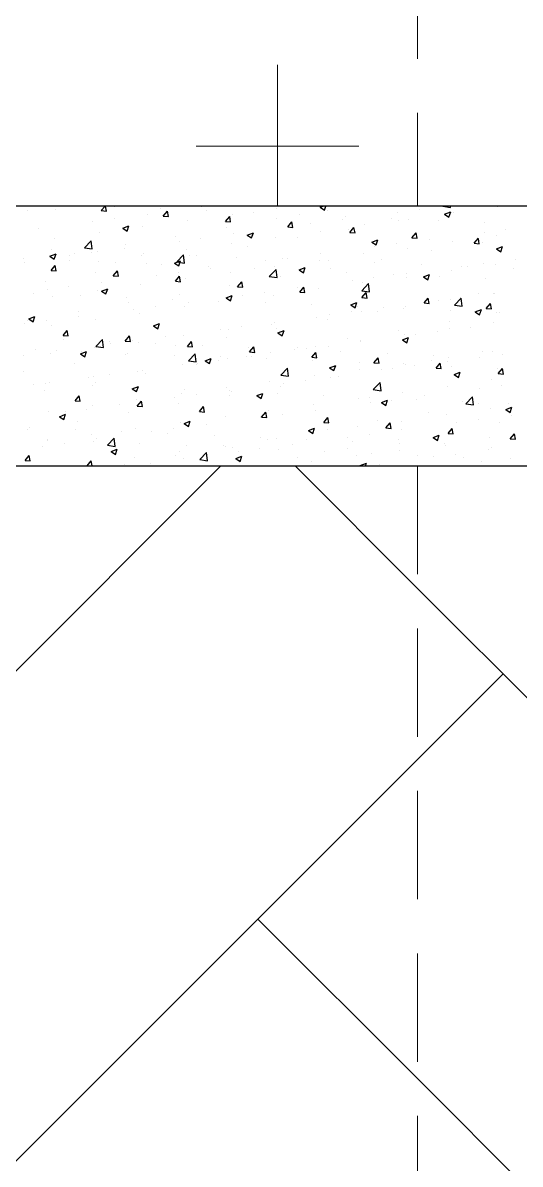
# Model space of a CAD drawing. Header units: millimetres. Extents: x 331487 to 517269, y 198509 to 399936.
# Drawn here: x 397960 to 398534, y 367043 to 368360 of the extents above; entities that cross this region are included whole.
import ezdxf

# ---------------------------------------------------------------- set-up
doc = ezdxf.new("R2010")
doc.units = ezdxf.units.MM
doc.header["$MEASUREMENT"] = 0
doc.linetypes.add('DASHED2', pattern=[0.375, 0.25, -0.125])
doc.layers.add('BEAM', color=1, linetype='Continuous', lineweight=5)
doc.layers.add('COLUMN', color=6, linetype='Continuous')

msp = doc.modelspace()

# ---------------------------------------------------------------- linework, layer by layer
at = {"layer": 'BEAM', "linetype": 'DASHED2', "ltscale": 500}
for p, q in [((398415.1, 370131.5), (398415.1, 368149)), ((398415.1, 367849), (398415.1, 365537.6))]:
    msp.add_line(p, q, dxfattribs=at)
at = {"layer": 'BEAM', "color": 253, "linetype": 'Continuous', "ltscale": 750}
for p, q in [((398253.6, 368149), (398253.6, 368312)), ((398159.8, 368218.2), (398347.3, 368218.2)), ((397665.3, 367326.1), (398188.2, 367849)), ((398415.1, 367707.7), (398273.8, 367849)), ((398715.1, 367407.7), (398415.1, 367707.7)), ((398415.1, 367510.3), (398513.8, 367609)), ((397665.3, 366760.4), (398415.1, 367510.3)), ((398415.1, 367142), (398231, 367326.1)), ((398715.1, 366842), (398415.1, 367142))]:
    msp.add_line(p, q, dxfattribs=at)
at = {"layer": 'COLUMN'}
for p, q in [((399165.1, 368149), (395890.1, 368149)), ((395890.1, 367849), (399165.1, 367849))]:
    msp.add_line(p, q, dxfattribs=at)
at = {"layer": 'COLUMN', "color": 2, "linetype": 'Continuous'}
for p, q in [((397965.5, 368143.9), (397965.5, 368143.9)), ((397997.6, 368144.7), (397997.6, 368144.7)), ((398050.1, 368143.7), (398054.6, 368149)), ((398050.1, 368143.7), (398056.1, 368143.1)), ((398056.1, 368143.1), (398055, 368149)), ((398065.2, 368148), (398065.2, 368148)), ((398103.3, 368139.7), (398103.3, 368139.7)), ((398118.5, 368145.8), (398118.5, 368145.8)), ((398121.8, 368137.4), (398126.7, 368143.1)), ((398127.8, 368136.9), (398126.7, 368143.1)), ((398166.4, 368148), (398166.4, 368148)), ((398171.9, 368143.5), (398171.9, 368143.5)), ((398201.5, 368139.4), (398201.5, 368139.4)), ((398225.3, 368141.2), (398225.3, 368141.2)), ((398252, 368145.8), (398252, 368145.8)), ((398278.7, 368139), (398278.7, 368139)), ((398302.7, 368147.7), (398306.2, 368149)), ((398302.7, 368147.7), (398307.7, 368144.3)), ((398307.7, 368144.3), (398309.3, 368149)), ((398311.3, 368144.3), (398311.3, 368144.3)), ((398392.3, 368141.8), (398392.3, 368141.8)), ((398417.3, 368145.1), (398417.3, 368145.1)), ((398444.3, 368148.7), (398444.7, 368149)), ((398444.3, 368148.7), (398453.2, 368147.3)), ((398446.4, 368139.7), (398453.4, 368142.4)), ((398446.4, 368139.7), (398451.4, 368136.3)), ((398451.4, 368136.3), (398453.4, 368142.4)), ((398451.8, 368142.4), (398451.8, 368142.4)), ((398453.2, 368147.3), (398453, 368149)), ((398456.5, 368141), (398456.5, 368141)), ((398507.9, 368148), (398507.9, 368148)), ((398040.4, 368131.4), (398040.4, 368131.4)), ((398065.4, 368134.7), (398065.4, 368134.7)), ((398075, 368123.5), (398082, 368126.1)), ((398080, 368120.1), (398082, 368126.1)), ((398098.2, 368124.9), (398098.2, 368124.9)), ((398121.8, 368137.4), (398127.8, 368136.9)), ((398150.1, 368132.4), (398150.1, 368132.4)), ((398193.6, 368131.1), (398198.4, 368136.9)), ((398193.6, 368131.1), (398199.5, 368130.6)), ((398199.5, 368130.6), (398198.4, 368136.8)), ((398252.9, 368134.3), (398252.9, 368134.3)), ((398265.3, 368124.8), (398270.1, 368130.6)), ((398265.3, 368124.8), (398271.3, 368124.3)), ((398266.2, 368125.2), (398266.2, 368125.2)), ((398271.3, 368124.3), (398270.1, 368130.6)), ((398291.2, 368128.5), (398291.2, 368128.5)), ((398329.1, 368133.5), (398329.1, 368133.5)), ((398332.1, 368136.7), (398332.1, 368136.7)), ((398354.1, 368127.1), (398354.1, 368127.1)), ((398385.4, 368134.5), (398385.4, 368134.5)), ((398393.5, 368132.4), (398393.5, 368132.4)), ((398404.6, 368133.5), (398404.6, 368133.5)), ((398438.8, 368132.2), (398438.8, 368132.2)), ((398492.2, 368130), (398492.2, 368130)), ((397977.2, 368123.1), (397977.2, 368123.1)), ((397996.4, 368111.4), (397996.4, 368111.4)), ((398047.7, 368118.5), (398047.7, 368118.5)), ((398075, 368123.5), (398080, 368120.1)), ((398136.3, 368114.3), (398136.3, 368114.3)), ((398165.2, 368111.9), (398165.2, 368111.9)), ((398194.6, 368124.3), (398194.6, 368124.3)), ((398203, 368116.9), (398203, 368116.9)), ((398218.7, 368115.4), (398225.7, 368118.1)), ((398218.7, 368115.4), (398223.7, 368112.1)), ((398223.7, 368112.1), (398225.7, 368118.1)), ((398250.8, 368112.5), (398250.8, 368112.5)), ((398276.9, 368112.4), (398276.9, 368112.4)), ((398302.7, 368120), (398302.7, 368120)), ((398335.2, 368122.4), (398335.2, 368122.4)), ((398337, 368118.6), (398341.8, 368124.3)), ((398337, 368118.6), (398343, 368118)), ((398343, 368118), (398341.8, 368124.3)), ((398408.7, 368112.3), (398413.6, 368118)), ((398408.7, 368112.3), (398414.7, 368111.8)), ((398414.7, 368111.8), (398413.6, 368118)), ((398480.5, 368106), (398485.3, 368111.8)), ((398486.4, 368105.5), (398485.3, 368111.7)), ((398492, 368118.9), (398492, 368118.9)), ((398506.6, 368114.7), (398506.6, 368114.7)), ((398517, 368122.2), (398517, 368122.2)), ((397992.3, 368099.2), (397992.3, 368099.2)), ((398030.7, 368100.9), (398038.5, 368109)), ((398030.7, 368100.9), (398039.6, 368099.5)), ((398039.6, 368099.5), (398038.5, 368109)), ((398077, 368100.3), (398077, 368100.3)), ((398078, 368104.3), (398078, 368104.3)), ((398140.1, 368108.6), (398140.1, 368108.6)), ((398148.9, 368099.1), (398148.9, 368099.1)), ((398200.3, 368106.1), (398200.3, 368106.1)), ((398218.6, 368102.4), (398218.6, 368102.4)), ((398362.4, 368107.4), (398369.4, 368110.1)), ((398362.4, 368107.4), (398367.4, 368104.1)), ((398366, 368102.3), (398366, 368102.3)), ((398367.4, 368104.1), (398369.4, 368110.1)), ((398391, 368105.6), (398391, 368105.6)), ((398403.4, 368100.2), (398403.4, 368100.2)), ((398428.9, 368110.6), (398428.9, 368110.6)), ((398455.3, 368107.7), (398455.3, 368107.7)), ((398480.5, 368106), (398486.4, 368105.5)), ((398490, 368107.4), (398490, 368107.4)), ((398506.1, 368099.4), (398513.1, 368102.1)), ((398506.1, 368099.4), (398511.1, 368096.1)), ((398511.1, 368096.1), (398513.1, 368102.1)), ((397960, 368088), (397960, 368088)), ((397991, 368091.2), (397998, 368093.9)), ((397991, 368091.2), (397995.9, 368087.8)), ((397995.9, 368087.8), (397998, 368093.9)), ((398013.4, 368085.7), (398013.4, 368085.7)), ((398014.1, 368092), (398014.1, 368092)), ((398019.7, 368094.3), (398019.7, 368094.3)), ((398039.1, 368095.3), (398039.1, 368095.3)), ((398045.7, 368096.9), (398045.7, 368096.9)), ((398046.5, 368085.2), (398046.5, 368085.2)), ((398097, 368091.6), (398097, 368091.6)), ((398099.1, 368094.7), (398099.1, 368094.7)), ((398134.7, 368083.2), (398141.7, 368085.9)), ((398137.4, 368084.4), (398145.2, 368092.5)), ((398139.6, 368079.8), (398141.7, 368085.9)), ((398146.3, 368083), (398145.2, 368092.5)), ((398152.4, 368092.4), (398152.4, 368092.4)), ((398160.3, 368092.3), (398160.3, 368092.3)), ((398205.8, 368090.1), (398205.8, 368090.1)), ((398239.9, 368085.7), (398239.9, 368085.7)), ((398259.2, 368087.9), (398259.2, 368087.9)), ((398264.9, 368089), (398264.9, 368089)), ((398301.5, 368086.7), (398301.5, 368086.7)), ((398302.8, 368094), (398302.8, 368094)), ((398312.6, 368085.6), (398312.6, 368085.6)), ((398352.9, 368093.8), (398352.9, 368093.8)), ((398373.4, 368087.4), (398373.4, 368087.4)), ((398431.7, 368097.4), (398431.7, 368097.4)), ((398528.6, 368087.8), (398528.6, 368087.8)), ((397961.3, 368084.3), (397961.3, 368084.3)), ((397992.3, 368074.7), (397997.1, 368080.5)), ((397992.3, 368074.7), (397998.2, 368074.2)), ((397995.1, 368078.2), (397995.1, 368078.2)), ((397998.2, 368074.2), (397997.1, 368080.5)), ((398043.6, 368072.3), (398043.6, 368072.3)), ((398064, 368068.4), (398068.8, 368074.2)), ((398066.8, 368083.5), (398066.8, 368083.5)), ((398070, 368067.9), (398068.8, 368074.2)), ((398101.9, 368082.3), (398101.9, 368082.3)), ((398120.1, 368081.2), (398120.1, 368081.2)), ((398134.7, 368083.2), (398139.6, 368079.8)), ((398137.4, 368084.4), (398146.3, 368083)), ((398138.9, 368072.4), (398138.9, 368072.4)), ((398173.5, 368079), (398173.5, 368079)), ((398176.7, 368077.4), (398176.7, 368077.4)), ((398199.1, 368072.8), (398199.1, 368072.8)), ((398226.9, 368076.7), (398226.9, 368076.7)), ((398244.1, 368067.8), (398251.9, 368075.9)), ((398249.6, 368079.3), (398249.6, 368079.3)), ((398253, 368066.4), (398251.9, 368075.9)), ((398278.4, 368075.2), (398285.4, 368077.9)), ((398278.4, 368075.2), (398283.4, 368071.8)), ((398280.3, 368074.5), (398280.3, 368074.5)), ((398283.4, 368071.8), (398285.4, 368077.9)), ((398315.1, 368077.4), (398315.1, 368077.4)), ((398333.7, 368072.2), (398333.7, 368072.2)), ((398366, 368083.4), (398366, 368083.4)), ((398419.4, 368081.1), (398419.4, 368081.1)), ((398454.1, 368074.4), (398454.1, 368074.4)), ((398465.7, 368079.5), (398465.7, 368079.5)), ((398472.7, 368078.9), (398472.7, 368078.9)), ((398490.7, 368082.8), (398490.7, 368082.8)), ((398505.4, 368081.4), (398505.4, 368081.4)), ((398526.1, 368076.6), (398526.1, 368076.6)), ((397985.3, 368062.3), (397985.3, 368062.3)), ((398050.7, 368060.8), (398050.7, 368060.8)), ((398064, 368068.4), (398070, 368067.9)), ((398113.8, 368069.1), (398113.8, 368069.1)), ((398135.7, 368062.2), (398140.5, 368067.9)), ((398135.7, 368062.2), (398141.7, 368061.6)), ((398141.7, 368061.6), (398140.5, 368067.9)), ((398147.7, 368065.8), (398147.7, 368065.8)), ((398207.4, 368055.9), (398212.3, 368061.6)), ((398213.4, 368055.4), (398212.3, 368061.6)), ((398244.1, 368067.8), (398253, 368066.4)), ((398256.8, 368067.4), (398256.8, 368067.4)), ((398339.6, 368062.9), (398339.6, 368062.9)), ((398350.9, 368051.3), (398358.7, 368059.4)), ((398351.6, 368060.5), (398351.6, 368060.5)), ((398359.8, 368049.9), (398358.7, 368059.4)), ((398364.7, 368066.2), (398364.7, 368066.2)), ((398387.1, 368069.9), (398387.1, 368069.9)), ((398402.1, 368066.9), (398402.1, 368066.9)), ((398402.6, 368071.2), (398402.6, 368071.2)), ((398422.1, 368067.2), (398429.1, 368069.9)), ((398422.1, 368067.2), (398427.1, 368063.8)), ((398427.1, 368063.8), (398429.1, 368069.9)), ((398440.4, 368067.7), (398440.4, 368067.7)), ((398493.8, 368065.4), (398493.8, 368065.4)), ((397972.4, 368048.3), (397972.4, 368048.3)), ((397987.8, 368052.5), (397987.8, 368052.5)), ((398012.8, 368055.8), (398012.8, 368055.8)), ((398025.8, 368046.1), (398025.8, 368046.1)), ((398045.3, 368051.9), (398045.3, 368051.9)), ((398050.6, 368050.9), (398057.7, 368053.6)), ((398050.6, 368050.9), (398055.6, 368047.6)), ((398055.6, 368047.6), (398057.6, 368053.6)), ((398095.8, 368058.3), (398095.8, 368058.3)), ((398140.1, 368047.3), (398140.1, 368047.3)), ((398194.4, 368042.9), (398201.4, 368045.6)), ((398198.4, 368057.3), (398198.4, 368057.3)), ((398199.3, 368039.6), (398201.4, 368045.6)), ((398207.4, 368055.9), (398213.4, 368055.4)), ((398213.6, 368046.3), (398213.6, 368046.3)), ((398238.6, 368049.6), (398238.6, 368049.6)), ((398248.4, 368046), (398248.4, 368046)), ((398276.5, 368054.6), (398276.5, 368054.6)), ((398279.2, 368049.6), (398284, 368055.4)), ((398279.2, 368049.6), (398285.1, 368049.1)), ((398285.1, 368049.1), (398284, 368055.4)), ((398300.3, 368053.5), (398300.3, 368053.5)), ((398350.9, 368051.3), (398359.8, 368049.9)), ((398350.9, 368043.3), (398355.7, 368049.1)), ((398356.9, 368042.8), (398355.7, 368049.1)), ((398485.9, 368047.7), (398485.9, 368047.7)), ((398502.3, 368048.3), (398502.3, 368048.3)), ((398504.2, 368048.2), (398504.2, 368048.2)), ((397993.9, 368044.9), (397993.9, 368044.9)), ((398079.2, 368043.8), (398079.2, 368043.8)), ((398081.8, 368037.3), (398081.8, 368037.3)), ((398112.6, 368033), (398112.6, 368033)), ((398132.6, 368041.6), (398132.6, 368041.6)), ((398146.5, 368032.5), (398146.5, 368032.5)), ((398150.4, 368038), (398150.4, 368038)), ((398185.9, 368039.3), (398185.9, 368039.3)), ((398194.4, 368042.9), (398199.3, 368039.6)), ((398197.8, 368039.6), (398197.8, 368039.6)), ((398239.3, 368037.1), (398239.3, 368037.1)), ((398292.7, 368034.8), (398292.7, 368034.8)), ((398338.1, 368034.9), (398345.1, 368037.6)), ((398338.1, 368034.9), (398343, 368031.6)), ((398343, 368031.6), (398345.1, 368037.6)), ((398346.1, 368032.5), (398346.1, 368032.5)), ((398350.9, 368043.3), (398356.9, 368042.8)), ((398400.9, 368033.6), (398400.9, 368033.6)), ((398422.6, 368037.1), (398427.4, 368042.8)), ((398422.6, 368037.1), (398428.6, 368036.5)), ((398428.6, 368036.5), (398427.4, 368042.8)), ((398427.6, 368037.7), (398427.6, 368037.7)), ((398439.4, 368040), (398439.4, 368040)), ((398452.9, 368041.1), (398452.9, 368041.1)), ((398457.6, 368034.7), (398465.4, 368042.8)), ((398457.6, 368034.7), (398466.5, 368033.3)), ((398464.4, 368043.3), (398464.4, 368043.3)), ((398466.5, 368033.3), (398465.4, 368042.8)), ((398494.3, 368030.8), (398499.2, 368036.5)), ((398500.3, 368030.3), (398499.2, 368036.5)), ((397966.6, 368018.7), (397973.6, 368021.4)), ((397971.6, 368015.3), (397973.6, 368021.4)), ((398023.5, 368027.3), (398023.5, 368027.3)), ((398024.4, 368021.4), (398024.4, 368021.4)), ((398087.5, 368029.7), (398087.5, 368029.7)), ((398094.6, 368025), (398094.6, 368025)), ((398299.1, 368020.2), (398299.1, 368020.2)), ((398313.3, 368023.4), (398313.3, 368023.4)), ((398338.4, 368026.7), (398338.4, 368026.7)), ((398350.4, 368027.2), (398350.4, 368027.2)), ((398369.3, 368027.7), (398369.3, 368027.7)), ((398376.2, 368031.7), (398376.2, 368031.7)), ((398399.5, 368030.3), (398399.5, 368030.3)), ((398452.8, 368028), (398452.8, 368028)), ((398481.8, 368026.9), (398488.8, 368029.6)), ((398481.8, 368026.9), (398486.8, 368023.6)), ((398486.8, 368023.6), (398488.8, 368029.6)), ((398494.3, 368030.8), (398500.3, 368030.3)), ((398506.2, 368025.8), (398506.2, 368025.8)), ((398509.9, 368025.8), (398509.9, 368025.8)), ((397961.5, 368013.1), (397961.5, 368013.1)), ((397965.2, 368017.3), (397965.2, 368017.3)), ((397966.6, 368018.7), (397971.6, 368015.3)), ((397986.5, 368016.4), (397986.5, 368016.4)), ((397992.7, 368011.6), (397992.7, 368011.6)), ((398044, 368018.6), (398044, 368018.6)), ((398110.3, 368010.7), (398117.3, 368013.4)), ((398110.3, 368010.7), (398115.3, 368007.3)), ((398115.3, 368007.3), (398117.3, 368013.4)), ((398187.3, 368006.9), (398187.3, 368006.9)), ((398196.6, 368006.3), (398196.6, 368006.3)), ((398212.3, 368010.1), (398212.3, 368010.1)), ((398247.1, 368012.7), (398247.1, 368012.7)), ((398250.2, 368015.1), (398250.2, 368015.1)), ((398252.6, 368007.7), (398252.6, 368007.7)), ((398311, 368017.7), (398311, 368017.7)), ((398451.6, 368015.8), (398451.6, 368015.8)), ((398451.7, 368007.8), (398451.7, 368007.8)), ((398476, 368008.9), (398476, 368008.9)), ((398503, 368014.9), (398503, 368014.9)), ((398006.1, 367999.5), (398011, 368005.2)), ((398006.1, 367999.5), (398012.1, 367999)), ((398006.3, 367995), (398006.3, 367995)), ((398012.1, 367999), (398011, 368005.2)), ((398043.9, 367987), (398051.7, 367995.1)), ((398052.8, 367985.6), (398051.7, 367995.1)), ((398077.9, 367993.2), (398082.7, 367999)), ((398077.9, 367993.2), (398083.8, 367992.7)), ((398083.8, 367992.7), (398082.7, 367999)), ((398086.2, 367993.6), (398086.2, 367993.6)), ((398124.1, 367998.5), (398124.1, 367998.5)), ((398145.3, 367999.2), (398145.3, 367999.2)), ((398194.3, 367997.7), (398194.3, 367997.7)), ((398254.1, 368002.7), (398261.1, 368005.4)), ((398254.1, 368002.7), (398259, 367999.3)), ((398259, 367999.3), (398261.1, 368005.4)), ((398334.9, 367995.7), (398334.9, 367995.7)), ((398349.2, 367993.9), (398349.2, 367993.9)), ((398393.2, 368005.8), (398393.2, 368005.8)), ((398397.8, 367994.7), (398404.8, 367997.4)), ((398397.8, 367994.7), (398402.7, 367991.3)), ((398399.7, 368000.3), (398399.7, 368000.3)), ((398402.7, 367991.3), (398404.8, 367997.3)), ((398413.1, 368000.6), (398413.1, 368000.6)), ((398438.1, 368003.9), (398438.1, 368003.9)), ((397974, 367983.8), (397974, 367983.8)), ((397998.1, 367981.9), (397998.1, 367981.9)), ((398026.3, 367978.4), (398033.3, 367981.1)), ((398027.4, 367981.5), (398027.4, 367981.5)), ((398031.3, 367975.1), (398033.3, 367981.1)), ((398042.8, 367985.3), (398042.8, 367985.3)), ((398044, 367987), (398052.8, 367985.6)), ((398059.7, 367992.7), (398059.7, 367992.7)), ((398061.2, 367990.3), (398061.2, 367990.3)), ((398093.3, 367991.7), (398093.3, 367991.7)), ((398113.1, 367990.5), (398113.1, 367990.5)), ((398136, 367987.7), (398136, 367987.7)), ((398149.6, 367986.9), (398154.4, 367992.7)), ((398149.6, 367986.9), (398155.6, 367986.4)), ((398155.6, 367986.4), (398154.4, 367992.7)), ((398166.5, 367988.2), (398166.5, 367988.2)), ((398219.8, 367986), (398219.8, 367986)), ((398221.3, 367980.7), (398226.1, 367986.4)), ((398221.3, 367980.7), (398227.3, 367980.1)), ((398227.3, 367980.1), (398226.1, 367986.4)), ((398273.2, 367983.7), (398273.2, 367983.7)), ((398276.6, 367985.7), (398276.6, 367985.7)), ((398287, 367984), (398287, 367984)), ((398293, 367974.4), (398297.9, 367980.1)), ((398297.9, 367986.9), (398297.9, 367986.9)), ((398299, 367973.9), (398297.9, 367980.1)), ((398312.1, 367987.3), (398312.1, 367987.3)), ((398326.6, 367981.4), (398326.6, 367981.4)), ((398349.9, 367992.3), (398349.9, 367992.3)), ((398489.7, 367980.8), (398489.7, 367980.8)), ((398501.8, 367981.6), (398501.8, 367981.6)), ((397960.2, 367977), (397960.2, 367977)), ((397991.5, 367978.3), (397991.5, 367978.3)), ((398019.4, 367967.6), (398019.4, 367967.6)), ((398026.3, 367978.4), (398031.3, 367975.1)), ((398077.7, 367977.7), (398077.7, 367977.7)), ((398080.8, 367979.3), (398080.8, 367979.3)), ((398134.2, 367977), (398134.2, 367977)), ((398150.7, 367970.4), (398158.5, 367978.5)), ((398150.7, 367970.4), (398159.6, 367969)), ((398159.6, 367969), (398158.5, 367978.5)), ((398161, 367967.4), (398161, 367967.4)), ((398170, 367970.4), (398177, 367973.1)), ((398170, 367970.4), (398175, 367967.1)), ((398175, 367967.1), (398177, 367973.1)), ((398186, 367970.7), (398186, 367970.7)), ((398187.5, 367974.8), (398187.5, 367974.8)), ((398195.4, 367973), (398195.4, 367973)), ((398218.3, 367975.7), (398218.3, 367975.7)), ((398223.9, 367975.7), (398223.9, 367975.7)), ((398240.9, 367972.5), (398240.9, 367972.5)), ((398245.9, 367979.4), (398245.9, 367979.4)), ((398293, 367974.4), (398299, 367973.9)), ((398294.3, 367970.3), (398294.3, 367970.3)), ((398347.7, 367968), (398347.7, 367968)), ((398364.8, 367968.1), (398369.6, 367973.9)), ((398364.8, 367968.1), (398370.7, 367967.6)), ((398370.7, 367967.6), (398369.6, 367973.9)), ((398380, 367979.2), (398380, 367979.2)), ((398398.5, 367967), (398398.5, 367967)), ((398431.4, 367970.8), (398431.4, 367970.8)), ((398433.4, 367976.9), (398433.4, 367976.9)), ((398436.5, 367961.8), (398441.3, 367967.6)), ((398442.5, 367961.3), (398441.3, 367967.6)), ((398449.7, 367969.4), (398449.7, 367969.4)), ((398450.4, 367974.5), (398450.4, 367974.5)), ((398486.8, 367974.7), (398486.8, 367974.7)), ((398512.8, 367977.8), (398512.8, 367977.8)), ((397961, 367957.6), (397961, 367957.6)), ((398059.9, 367954.1), (398059.9, 367954.1)), ((398092.1, 367958.4), (398092.1, 367958.4)), ((398097.8, 367959.1), (398097.8, 367959.1)), ((398101.6, 367955.7), (398101.6, 367955.7)), ((398144.1, 367965.9), (398144.1, 367965.9)), ((398160, 367965.7), (398160, 367965.7)), ((398257.4, 367953.8), (398265.2, 367962)), ((398257.4, 367953.9), (398266.3, 367952.5)), ((398266.3, 367952.5), (398265.2, 367962)), ((398296.6, 367953.6), (398296.6, 367953.6)), ((398313.7, 367962.4), (398320.7, 367965.1)), ((398313.7, 367962.4), (398318.7, 367959.1)), ((398318.7, 367959.1), (398320.7, 367965.1)), ((398348, 367960.6), (398348, 367960.6)), ((398373.1, 367960.7), (398373.1, 367960.7)), ((398386.8, 367961.2), (398386.8, 367961.2)), ((398401.1, 367965.8), (398401.1, 367965.8)), ((398411.8, 367964.5), (398411.8, 367964.5)), ((398436.5, 367961.8), (398442.5, 367961.3)), ((398454.5, 367963.5), (398454.5, 367963.5)), ((398457.5, 367954.4), (398464.5, 367957.1)), ((398457.5, 367954.4), (398462.4, 367951)), ((398462.4, 367951), (398464.5, 367957.1)), ((398507.8, 367961.2), (398507.8, 367961.2)), ((398508.2, 367955.6), (398513, 367961.3)), ((398508.2, 367955.6), (398514.2, 367955)), ((398514.2, 367955), (398513, 367961.3)), ((397971.8, 367942.5), (397971.8, 367942.5)), ((397986.4, 367944.1), (397986.4, 367944.1)), ((397990.3, 367945), (397990.3, 367945)), ((398034.9, 367950.8), (398034.9, 367950.8)), ((398039.8, 367941.9), (398039.8, 367941.9)), ((398041.6, 367952), (398041.6, 367952)), ((398043.3, 367945.7), (398043.3, 367945.7)), ((398086, 367938.2), (398093, 367940.9)), ((398091, 367934.8), (398093, 367940.9)), ((398244.7, 367946.1), (398244.7, 367946.1)), ((398256.5, 367940.7), (398256.5, 367940.7)), ((398260.7, 367944.6), (398260.7, 367944.6)), ((398285.8, 367947.9), (398285.8, 367947.9)), ((398314.8, 367950.7), (398314.8, 367950.7)), ((398323.6, 367952.8), (398323.6, 367952.8)), ((398364.1, 367937.3), (398371.9, 367945.4)), ((398373, 367935.9), (398371.9, 367945.4)), ((398449.2, 367941.2), (398449.2, 367941.2)), ((398500.6, 367948.3), (398500.6, 367948.3)), ((398511.6, 367941.6), (398511.6, 367941.6)), ((397985, 367935.7), (397985, 367935.7)), ((398020, 367924.3), (398024.8, 367930)), ((398026, 367923.7), (398024.8, 367930)), ((398086, 367938.2), (398091, 367934.8)), ((398093.2, 367939.6), (398093.2, 367939.6)), ((398134.7, 367928), (398134.7, 367928)), ((398142.9, 367932.7), (398142.9, 367932.7)), ((398146.6, 367937.4), (398146.6, 367937.4)), ((398159.7, 367931.3), (398159.7, 367931.3)), ((398194.2, 367939.7), (398194.2, 367939.7)), ((398197.6, 367936.3), (398197.6, 367936.3)), ((398198.2, 367930.7), (398198.2, 367930.7)), ((398199.9, 367935.1), (398199.9, 367935.1)), ((398229.7, 367930.2), (398236.7, 367932.8)), ((398229.7, 367930.2), (398234.7, 367926.8)), ((398234.7, 367926.8), (398236.7, 367932.8)), ((398253.3, 367932.9), (398253.3, 367932.9)), ((398306.7, 367930.6), (398306.7, 367930.6)), ((398346.8, 367927.3), (398346.8, 367927.3)), ((398360.1, 367928.4), (398360.1, 367928.4)), ((398364.1, 367937.3), (398373, 367935.9)), ((398397.3, 367933.7), (398397.3, 367933.7)), ((398423.4, 367930), (398423.4, 367930)), ((398470.8, 367920.7), (398478.6, 367928.9)), ((398479.7, 367919.4), (398478.6, 367928.9)), ((398486.5, 367938.3), (398486.5, 367938.3)), ((398020, 367924.3), (398026, 367923.8)), ((398033.6, 367914.7), (398033.6, 367914.7)), ((398040.4, 367918.8), (398040.4, 367918.8)), ((398071.5, 367919.7), (398071.5, 367919.7)), ((398090.9, 367925.2), (398090.9, 367925.2)), ((398091.7, 367918), (398096.6, 367923.7)), ((398091.7, 367918), (398097.7, 367917.5)), ((398097.7, 367917.5), (398096.6, 367923.7)), ((398139.8, 367920.7), (398139.8, 367920.7)), ((398163.5, 367911.7), (398168.3, 367917.5)), ((398169.4, 367911.2), (398168.3, 367917.5)), ((398295.4, 367920.3), (398295.4, 367920.3)), ((398360.5, 367921.7), (398360.5, 367921.7)), ((398373.4, 367922.1), (398380.4, 367924.8)), ((398373.4, 367922.1), (398378.4, 367918.8)), ((398378.4, 367918.8), (398380.4, 367924.8)), ((398385.5, 367925), (398385.5, 367925)), ((398413.5, 367926.1), (398413.5, 367926.1)), ((398466.9, 367923.8), (398466.9, 367923.8)), ((398470.8, 367920.7), (398479.7, 367919.4)), ((398485.6, 367921.1), (398485.6, 367921.1)), ((398499.3, 367915), (398499.3, 367915)), ((398517.1, 367914.1), (398524.1, 367916.8)), ((398517.1, 367914.1), (398522.1, 367910.8)), ((398520.2, 367921.6), (398520.2, 367921.6)), ((398522.1, 367910.8), (398524.1, 367916.8)), ((397989.1, 367911.7), (397989.1, 367911.7)), ((398002, 367905.9), (398009, 367908.6)), ((398002, 367905.9), (398007, 367902.6)), ((398007, 367902.6), (398009, 367908.6)), ((398008.6, 367911.4), (398008.6, 367911.4)), ((398023.2, 367900.7), (398023.2, 367900.7)), ((398081.5, 367910.7), (398081.5, 367910.7)), ((398145.7, 367897.9), (398152.7, 367900.6)), ((398150.7, 367894.5), (398152.7, 367900.6)), ((398163.5, 367911.7), (398169.4, 367911.2)), ((398193, 367906.4), (398193, 367906.4)), ((398234.4, 367905.1), (398234.4, 367905.1)), ((398235.2, 367905.4), (398240, 367911.2)), ((398235.2, 367905.4), (398241.2, 367904.9)), ((398241.2, 367904.9), (398240, 367911.2)), ((398243.5, 367912.8), (398243.5, 367912.8)), ((398259.5, 367908.4), (398259.5, 367908.4)), ((398297.3, 367913.4), (398297.3, 367913.4)), ((398306.9, 367899.2), (398311.7, 367904.9)), ((398312.9, 367898.6), (398311.7, 367904.9)), ((398369, 367901.1), (398369, 367901.1)), ((398427.3, 367911.1), (398427.3, 367911.1)), ((398448, 367908), (398448, 367908)), ((398485.3, 367902.2), (398485.3, 367902.2)), ((398523.1, 367907.2), (398523.1, 367907.2)), ((397964.9, 367890.7), (397964.9, 367890.7)), ((397966.9, 367893), (397966.9, 367893)), ((398020.3, 367890.8), (398020.3, 367890.8)), ((398073.7, 367888.5), (398073.7, 367888.5)), ((398089.7, 367891.9), (398089.7, 367891.9)), ((398108.4, 367888.5), (398108.4, 367888.5)), ((398133.4, 367891.8), (398133.4, 367891.8)), ((398141.6, 367899.4), (398141.6, 367899.4)), ((398145.7, 367897.9), (398150.7, 367894.5)), ((398171.3, 367896.8), (398171.3, 367896.8)), ((398289.4, 367889.9), (398296.4, 367892.6)), ((398289.4, 367889.9), (398294.4, 367886.5)), ((398294.4, 367886.5), (398296.4, 367892.6)), ((398306.9, 367899.2), (398312.9, 367898.6)), ((398310.7, 367891.1), (398310.7, 367891.1)), ((398345.6, 367894.1), (398345.6, 367894.1)), ((398378.6, 367892.9), (398383.5, 367898.6)), ((398378.6, 367892.9), (398384.6, 367892.4)), ((398384.6, 367892.4), (398383.5, 367898.6)), ((398396.1, 367900.5), (398396.1, 367900.5)), ((398397.1, 367890.6), (398397.1, 367890.6)), ((398450.4, 367886.6), (398455.2, 367892.4)), ((398451.3, 367889.1), (398451.3, 367889.1)), ((398456.3, 367886.1), (398455.2, 367892.4)), ((398460.2, 367898.9), (398460.2, 367898.9)), ((398509.6, 367899.1), (398509.6, 367899.1)), ((397987.8, 367878.4), (397987.8, 367878.4)), ((397988, 367879.6), (397988, 367879.6)), ((398007.3, 367875.2), (398007.3, 367875.2)), ((398039.2, 367885.5), (398039.2, 367885.5)), ((398041.4, 367877.4), (398041.4, 367877.4)), ((398045.2, 367880.2), (398045.2, 367880.2)), ((398057.2, 367873), (398065, 367881.1)), ((398066.1, 367871.6), (398065, 367881.1)), ((398094.8, 367875.1), (398094.8, 367875.1)), ((398127.1, 367886.3), (398127.1, 367886.3)), ((398180.5, 367884), (398180.5, 367884)), ((398233.9, 367881.8), (398233.9, 367881.8)), ((398242.3, 367879.5), (398242.3, 367879.5)), ((398252.3, 367881.1), (398252.3, 367881.1)), ((398287.2, 367879.5), (398287.2, 367879.5)), ((398294.2, 367887), (398294.2, 367887)), ((398334.2, 367882.3), (398334.2, 367882.3)), ((398340.6, 367877.3), (398340.6, 367877.3)), ((398359.2, 367885.6), (398359.2, 367885.6)), ((398392.9, 367879.1), (398392.9, 367879.1)), ((398394, 367875), (398394, 367875)), ((398433.1, 367881.9), (398440.1, 367884.6)), ((398433.1, 367881.9), (398438.1, 367878.5)), ((398438.1, 367878.5), (398440.1, 367884.6)), ((398446.8, 367874.7), (398446.8, 367874.7)), ((398450.4, 367886.6), (398456.3, 367886.1)), ((398498.1, 367881.7), (398498.1, 367881.7)), ((398522.1, 367880.3), (398526.9, 367886.1)), ((398522.1, 367880.3), (398528.1, 367879.8)), ((398528.1, 367879.8), (398526.9, 367886.1)), ((397962.2, 367855.3), (397967, 367861.1)), ((397968.1, 367854.8), (397967, 367861.1)), ((397982.3, 367871.9), (397982.3, 367871.9)), ((398057.2, 367873), (398066.1, 367871.6)), ((398061.7, 367865.7), (398068.7, 367868.3)), ((398061.7, 367865.7), (398066.7, 367862.3)), ((398066.6, 367862.3), (398068.7, 367868.3)), ((398140.4, 367866.1), (398140.4, 367866.1)), ((398148.2, 367872.9), (398148.2, 367872.9)), ((398163.9, 367856.4), (398171.7, 367864.6)), ((398172.8, 367855.1), (398171.7, 367864.6)), ((398191.8, 367873.1), (398191.8, 367873.1)), ((398194, 367871), (398194, 367871)), ((398201.6, 367870.6), (398201.6, 367870.6)), ((398208.1, 367865.7), (398208.1, 367865.7)), ((398233.1, 367869), (398233.1, 367869)), ((398254.9, 367868.3), (398254.9, 367868.3)), ((398271, 367874), (398271, 367874)), ((398308.3, 367866.1), (398308.3, 367866.1)), ((398334.6, 367869.1), (398334.6, 367869.1)), ((398361.7, 367863.8), (398361.7, 367863.8)), ((398394.9, 367867.2), (398394.9, 367867.2)), ((398415.1, 367861.6), (398415.1, 367861.6)), ((398447.4, 367872.7), (398447.4, 367872.7)), ((398459, 367862.7), (398459, 367862.7)), ((398496.8, 367867.7), (398496.8, 367867.7)), ((398500.8, 367870.5), (398500.8, 367870.5)), ((397962.2, 367855.3), (397968.1, 367854.8)), ((398033.9, 367849.1), (398038.7, 367854.8)), ((398033.9, 367849.1), (398034.2, 367849)), ((398038, 367852.2), (398038, 367852.2)), ((398039.8, 367849), (398038.7, 367854.8)), ((398077.4, 367851), (398077.4, 367851)), ((398082, 367849.1), (398082, 367849.1)), ((398088.5, 367858.6), (398088.5, 367858.6)), ((398107.1, 367852.4), (398107.1, 367852.4)), ((398135.7, 367861), (398135.7, 367861)), ((398145, 367857.4), (398145, 367857.4)), ((398163.9, 367856.4), (398172.8, 367855.1)), ((398205.4, 367857.6), (398212.4, 367860.3)), ((398205.4, 367857.6), (398210.4, 367854.3)), ((398210.4, 367854.3), (398212.4, 367860.3)), ((398218, 367849.1), (398218, 367849.1)), ((398276.3, 367859.1), (398276.3, 367859.1)), ((398293, 367853.7), (398293, 367853.7)), ((398344.3, 367860.8), (398344.3, 367860.8)), ((398349.1, 367849.6), (398356.1, 367852.3)), ((398349.1, 367849.6), (398350, 367849)), ((398355, 367849), (398356.1, 367852.3)), ((398370.8, 367851.1), (398370.8, 367851.1)), ((398433.9, 367859.4), (398433.9, 367859.4)), ((398468.5, 367859.3), (398468.5, 367859.3)), ((398489.5, 367854.1), (398489.5, 367854.1)), ((398521.9, 367857.1), (398521.9, 367857.1))]:
    msp.add_line(p, q, dxfattribs=at)

doc.saveas('drawing.dxf')
